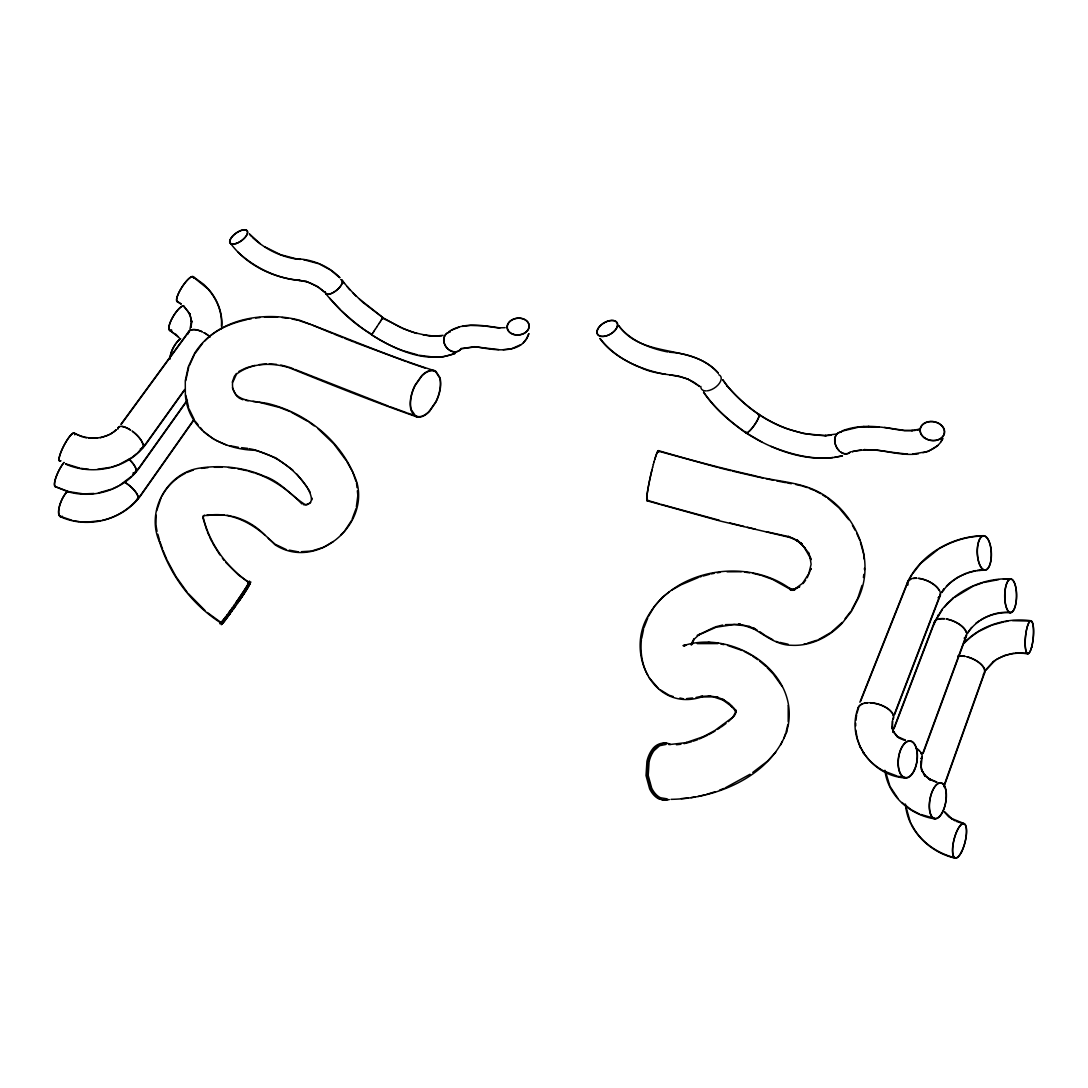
<?xml version="1.0" encoding="UTF-8"?>
<svg xmlns="http://www.w3.org/2000/svg" width="1088" height="1088" viewBox="0 0 1088 1088"><rect width="100%" height="100%" fill="white"/><g stroke="black" fill="none" stroke-linecap="round" stroke-linejoin="round"><path stroke-width="1.5" d="M646.734 768.414L646.789 774.166M641.39 639.771C640.193 651.998 641.879 664.686 647.999 675.498M221.408 326.169C222.442 313.072 217.287 300.002 208.882 290.088M646.694 498.889L647.047 495.339A25.704 2.108 -77.2 0 1 651.875 470.342L652.623 467.16M646.884 497.053L646.843 500.548A24.779 2.026 -77.2 0 0 647.741 500.086M221.585 328.739C223.23 314.758 218.212 300.506 209.114 289.898L193.052 276.882M920.802 760.974L921.237 769.338L925.262 776.125L924.27 775.186L930.226 779.865L929.152 779.212L936.727 782.34M892.31 721.14L892.051 728.538L891.915 727.138L893.384 732.387L892.677 731.041L897.41 737.011M892.677 721.194L892.432 728.525L892.296 727.083L893.724 732.238L893.003 730.864L897.668 736.753M156.142 515.141L155.965 524.974L157.053 531.352M855.943 720.392L856.637 714.775M788.202 721.698L788.202 705.459M788.202 725.424C798.361 671.051 732.591 629.802 684.148 645.47L686.079 645.198L682.978 645.606L685.1 645.728L683.74 645.483M356.374 506.668L357.843 495.53L357.354 490.81M311.943 499.868L312.174 498.168M863.382 577.524L863.818 574.369M248.934 582.366C226.739 567.46 209.603 543.946 203.293 517.562C202.762 514.053 207.359 516.324 209.834 515.046C235.416 511.958 258.155 526.769 274.842 544.639C314.391 570.792 368.791 527.218 357 482.8C344.039 443.51 308.502 413.726 268.79 403.77C255.449 400.479 230.996 403.05 232.546 382.881L236.436 374.19C251.546 362.671 271.66 362.358 289.041 367.676C331.31 384.785 373.66 401.771 416.718 416.826M641.702 638.302L643.538 629.462M232.261 382.214L234.301 376.434L236.504 373.442M810.9 569.364L811.09 568.466L807.228 577.769M185.749 380.773L188.754 366.955M786.162 731.598L787.848 724.54M922.148 756.772L921.101 767.108L920.829 765.802L922.869 772.521L922.298 771.229L925.534 775.894L924.514 774.928L930.417 779.552L929.315 778.886L936.822 781.986M671.01 799.34C716.19 798.714 769.801 776.587 786.678 731.789M786.57 732.238L788.378 724.662M736.086 711.702L735.311 714.245M222.238 622.853L222.265 623.288A26.942 1.156 -55.2 0 0 226.032 618.963M221.952 623.247L221.979 623.696A27.486 1.183 -55.2 0 0 225.828 619.29L227.338 617.263M652.623 467.337L653.385 464.222M156.631 510.911L161.228 497.366M225.814 616.651L224.482 618.378A27.499 1.156 -55.2 0 1 220.646 622.798L220.946 621.656M858.024 708.125C845.988 739.99 871.842 775.907 905.121 777.947M857.072 713.143L858.378 708.234M653.371 464.454L654.133 461.489M654.106 461.774L654.867 458.973A24.793 2.04 -77.2 0 1 658.607 450.962L658.702 451.683M191.325 326.359L191.053 327.27L191.814 321.055L191.774 322.007L189.598 313.507L189.978 314.255L183.627 305.823M528.686 333.69L526.646 338.586L523.342 342.706M528.904 333.744C521.846 355.15 494.401 350.023 477.428 347.045M857.861 597.965L861.982 585.426M859.887 702.25L907.773 581.59C921.495 553.642 952.517 536.221 983.226 535.704M943.663 786.529L983.742 674.261M944.003 786.651L984.626 672.819M783.7 738.616L785.59 733.353M189.978 329.215L191.502 321.042L191.461 322.021L190.55 316.676L188.006 311.413L183.41 306.027M922.76 753.345L966.13 635.61M923.114 753.467L966.457 635.746M352.186 518.894L356.17 508.259M893.166 730.007L934.306 622.214L942.14 609.266L947.526 603.214M894.105 728.538L934.619 622.35L942.426 609.47M894.2 714.612L940.046 595.027M894.54 714.748L940.386 595.163M691.383 643.715L693.981 638.656M691.451 644.953L694.389 638.982L699.448 634.345L698.36 635.161L716.122 627.218L734.169 624.512L744.845 625.763L754.691 629.258L752.651 628.225C765.082 635.27 776.601 645.32 791.806 645.293C810.954 646.258 829.192 636.929 842.126 623.288L851.36 611.497L858.35 598.21C876.262 559.939 856.161 513.155 820.746 493.15C800.265 481.426 775.798 481.78 753.549 475.47C721.562 468.275 689.874 459.857 658.417 450.622M643.851 627.994L647.768 618.025M860.581 701.338L908.086 581.74L911.934 574.777M249.71 584.283L249.846 583.386M248.662 582.991L249.492 581.087A28.764 1.21 -55.2 0 0 247.588 583.1M189.407 365.514L194.004 355.45M220.266 622.594L219.953 623.791A28.71 1.21 -55.2 0 0 223.951 619.194L227.297 614.679M780.654 744.886L782.476 741.132M249.234 585.194L250.131 582.978A27.554 1.183 -55.2 0 0 249.723 583.304M248.173 583.916L249.342 582.039M851.673 609.742L857.711 598.373M937.598 616.012L938.033 615.169M937.897 616.162L938.332 615.346M221.598 623.492L222.156 622.445M222.809 621.561L221.286 624.689A28.696 1.224 -55.2 0 0 225.298 620.092L230.234 613.414M940.889 441.714L942.616 438.573M371.702 334.791C394.808 349.547 426.306 364.181 454.335 353.695M942.847 438.682C939.216 446.406 930.906 450.826 922.923 452.744M352.947 292.808L362.902 302.41L382.867 317.669L382.473 318.267C392.21 322.32 404.818 330.616 416.758 333.241L416.187 333.295M382.935 317.56L359.502 299.105M249.506 584.827L246.568 589.614M247.466 585.154L248.826 583.018M202.871 516.229L204.408 515.209M161.962 496.114C167.171 486.282 175.535 478.122 185.545 473.226M648.326 616.597L654.582 606.193L662.279 597.339L669.324 591.858M247.887 587.561L250.811 581.985A28.764 1.238 -55.2 0 0 249.75 583.018M248.091 584.297L244.174 590.417A23.365 0.979 -55.2 0 1 237.769 599.978L234.097 605.336M248.472 586.799L245.317 591.559A22.889 0.979 -55.2 0 1 239.061 600.93M247.126 585.888L244.637 589.832A24.575 1.034 -55.2 0 1 237.891 599.882L235.974 602.562M734.726 715.428L728.362 721.63M372.028 334.274C355.463 325.516 338.463 309.482 325.87 293.774M247.316 588.649L245.97 590.743A24.575 1.061 -55.2 0 1 239.238 600.807L233.553 608.926M373.048 332.683L373.633 331.772M372.599 333.39L373.13 332.561M373.565 331.894L374.204 330.902M374.136 330.997L375.469 328.943M375.428 328.998L376.856 326.822M376.842 326.835L378.991 323.558M378.95 323.612L379.658 322.524M379.617 322.606L380.882 320.661M381.33 319.994L381.874 319.151M380.814 320.783L381.412 319.858M351.614 520.418L344.434 531.311L340.571 535.065M381.779 319.301L382.269 318.566M941.569 592.43L943.935 588.962L943.446 589.614M941.868 592.606L944.221 589.152L943.731 589.818C952.517 578.653 966.144 571.635 980.234 570.343L979.431 570.37L984.64 570.221A17.299 7.072 87.4 0 0 990.311 545.047A17.299 7.072 87.4 0 0 978.017 543.606A17.299 7.072 87.4 0 0 984.64 570.221M967.45 632.958L971.625 627.422M967.749 633.134C976.426 618.977 994.378 611.497 1010.426 612.748M194.657 354.022L202.558 343.373M237.293 603.473L239.115 600.889A23.365 1.006 -55.2 0 0 245.507 591.328M912.75 573.594L920.87 563.258L937.815 549.644M985.81 670.317L995.425 660.022M985.51 670.14L993.507 661.3M193.446 420.199L141.154 494.469C131.825 507.511 117.776 516.922 102.095 520.377M193.691 420.362L141.399 494.646C123.937 519.914 87.978 529.543 60.18 516.623M232.206 608.015L234.165 605.159M233.702 608.627L235.525 606.016M186.211 401.526L139.291 467.418L132.41 475.32M187.449 400.316L139.55 467.595C124.073 489.722 94.316 499.079 68.598 491.912M184.919 389.681L146.39 443.482C128.751 468.602 93.078 476.218 65.552 464.1M184.661 389.49L146.146 443.292L137.958 452.526M232.356 607.716L228.575 613.047M231.703 611.51L233.757 608.518M230.588 610.178L226.889 615.318M229.922 613.958L232.016 610.926M121.244 424.334L189.19 331.418M120.999 424.143L188.931 331.255M230.357 613.21L227.161 617.549M803.039 583.59L805.664 580.176M845.063 618.678L850.911 611.17M732.822 717.142L735.257 712.79L735.542 709.634L735.869 711.266L735.515 710.124M775.758 752.202L767.638 761.029L752.76 772.426M652.664 750.598L657.315 745.783L663.857 743.104M944.37 607.24L947.77 603.459M429.352 411.142L435.744 401.907A24.766 13.246 -67.2 0 0 439.688 377.985L435.758 371.865A23.392 12.512 -67.2 0 0 421.763 376.054L415.181 385.451A24.738 13.219 -67.2 0 0 411.332 409.782M421.682 375.686L414.963 385.288A25.242 13.491 -67.2 0 0 411.046 410.108L412.733 413.78L415.222 416.16A23.854 12.757 -67.2 0 0 429.42 411.495L435.948 402.07A25.269 13.518 -67.2 0 0 439.974 377.672L435.975 371.416A23.868 12.757 -67.2 0 0 421.682 375.686M963.846 643.144L966.375 640.506M964.09 643.362L966.606 640.737M842.139 622.445L831.123 632.359L818.176 639.771M131.322 476.503L119.49 485.398M937.842 445.536L928.132 451.452L912.669 454.063M946.383 586.174L949.729 582.964M310.624 502.534L306.734 504.927L303.416 504.682M952.639 598.482C968.728 585.004 989.985 577.878 1010.956 578.898A16.932 5.957 -89.7 0 1 1015.648 604.874A16.932 5.957 -89.7 0 1 1005.326 603.677A16.932 5.957 -89.7 0 1 1010.956 578.898M947.036 603.677L953.02 598.128M947.294 603.894L952.87 598.74M204.68 341.074C215.914 329.378 231.309 323.041 246.894 319.641M971.53 636.058C988.135 623.179 1010.113 617.875 1030.853 620.745M971.747 636.317L978.425 631.652L991.005 625.586M965.818 640.982L971.978 635.664M966.076 641.213L972.196 635.922M132.369 457.123L136.843 453.438M732.482 717.482L714.721 730.578L702.209 737.27L703.732 736.535L685.059 742.941L686.977 742.533L668.902 744.627M798.959 587.302L799.775 586.636L793.125 589.995L794.92 589.805L791.302 590.118M115.994 429.814C104.734 440.341 86.646 440.164 74.324 433.051M113.288 432.426L116.212 430.059M950.966 581.971L957.494 577.361L966.266 573.158M975.746 623.37L979.037 620.894M520.866 344.638L511.795 348.65L503.118 349.697M697.15 635.433L714.639 627.164M954.462 597.475L972.985 586.255M721.181 727.029L726.022 723.452M993.249 661.926C1003.014 654.486 1015.906 651.766 1027.942 653.779M717.468 729.45L719.943 727.831M750.067 774.248L725.179 787.889M131.879 457.518L118.946 464.617L111.738 467.038M110.024 434.438L112.2 433.092M449.045 331.473C464.236 321.722 483.235 325.584 499.95 327.882L499.161 327.842L505.131 327.665M980.383 620.078C990.053 614.135 999.967 611.592 1010.426 612.408M333.282 541.525L323.544 547.305L312.854 550.623M708.75 734.645L715.006 731.068M671.595 590.226L681.21 584.759L698.17 577.606M238.911 371.389L246.282 367.812L254.864 365.378M939.134 548.76C952.476 540.954 967.735 536.153 983.253 536.058M996.608 659.206L1004.659 655.398L1013.513 653.235M455.369 353.396L442.394 357.068M451.547 330.181L459.122 327.175M707.499 735.27L699.258 739.01M118.17 486.05L112.567 488.757M108.841 434.982L100.314 437.784M719.549 790.119L723.778 788.446M974.467 585.698L982.6 582.801M186.796 472.532L193.406 470.03M842.044 430.916C858.554 424.442 876.942 425.911 894.01 429.134M842.126 431.134L858.772 427.122M111.194 489.26L98.437 492.918M693.015 741.268L697.694 739.663M968.13 572.56L975.555 570.602M807.418 643.226L816.639 640.274M715.306 791.683L706.479 794.403M462.182 348.446L474.803 346.718M462.237 348.663L474.803 346.936M919.401 429.148L911.662 430.576L912.41 430.549L904.509 430.426L884.53 427.407M919.482 429.366L917.075 430.141L917.973 429.896M699.72 577.034L701.366 576.518M992.446 624.988L1003.503 622.01M983.715 582.488L998.757 579.605M702.957 576.082L709.281 574.369M691.451 741.812L684.026 743.662M851.986 451.588L861.261 449.847M852.04 451.806L855.739 450.826M842.37 455.668L834.482 457.422M842.452 455.886C809.146 463.678 774.112 450.786 746.164 433.065M715.972 626.702L722.704 625.042M697.993 796.47L705.065 794.757M665.706 800.047L667.937 799.503M669.297 799.598L663.435 800.129M836.06 434.058L825.194 435.54L825.942 435.526C786.896 435.472 751.849 415.031 727.002 385.506L727.45 386.063L722.84 379.739M110.228 467.35L97.811 469.254M696.048 697.449L702.494 696.116M1004.972 621.724L1007.882 621.139M854.828 451.071L864.933 449.834L864.185 449.861C882.436 448.759 900.116 456.525 918.381 453.818M443.088 335.335L434.52 336.178L435.363 336.233L423.014 334.75M441.701 335.798L429.406 336.015L416.242 333.091M248.35 319.287L251.274 318.784M100.667 520.622L87.625 522.077L80.403 521.764M710.858 573.947L714.027 573.39M717.196 572.846L720.365 572.302M690.975 797.64L695.191 796.933M462.373 326.4L470.506 325.434L483.67 325.87M804.1 644.001L805.882 643.729M725.397 624.648L740.656 624.349L738.589 624.172L749.537 626.525M690.649 644.518L692.539 644.259M697.231 643.62L717.917 643.593M977.106 570.398L984.64 569.867A16.946 6.936 87.4 0 0 990.202 545.21A16.946 6.936 87.4 0 0 978.139 543.782A16.946 6.936 87.4 0 0 984.64 569.867M93.976 493.462L83.477 493.898L68.68 491.626M207.128 514.882L224.21 514.91M676.423 744.763L680.966 744.246M259.23 364.589L266.533 363.963M201.498 468.384L208.039 467.636M700.618 696.47L710.559 695.885L708.492 695.83L718.026 697.258L715.904 696.769L723.37 699.516M255.653 318.022L260.046 317.546M686.705 698.591L692.675 697.966M915.035 430.481L904.482 430.658L895.342 429.366M1012.656 620.677L1030.826 621.085M825.207 435.771L831.096 435.2M97.566 438.192L88.903 438.151M1015.036 653.099L1027.97 653.453M248.975 582.066L248.798 582.08A27.554 1.156 -55.2 0 0 248.404 582.406M681.265 798.619L687.915 798.021M832.905 457.558C811.73 459.884 790.473 454.24 770.984 446.311M311.331 551.086L301.526 551.684M860.309 427.013L879.145 427.081M727.042 571.798L741.268 571.73M1003.381 579.197L1010.956 579.238A16.592 5.848 -89.7 0 1 1015.539 604.683A16.592 5.848 -89.7 0 1 1005.434 603.527A16.592 5.848 -89.7 0 1 1010.956 579.238M864.919 449.602L864.185 449.63L876.697 450.024L889.726 451.928M264.452 317.179L277.63 317.125M667.026 798.823L660.579 797.776A29.893 18.482 -87.9 0 1 651.671 788.079L648.217 775.404L649.087 761.777A25.391 15.722 -87.9 0 1 654.024 750.666L659.654 745.702L666.046 744.423M214.39 467.296L222.238 467.282M441.47 357L434.017 357.163L419.193 355.273M863.382 426.537L864.13 426.523M868.251 426.414L868.931 426.401M825.942 435.744L803.937 433.595L787.821 429.066M269.185 363.922L276.488 364.358M473.987 346.678L498.794 349.602M473.974 346.895L478.217 347.072M907.501 454.118L890.99 452.173M708.098 642.396L710.206 642.532M715.809 642.913L717.958 643.049M300.451 259.393L295.555 258.985L296.344 259.066C279.874 256.401 265.241 249.152 252.321 237.361M237.81 252.049C254.687 267.689 276.719 278.569 299.839 280.296M230.425 243.209C246.35 264.969 273.224 278.052 299.826 280.5M299.01 280.228L306.53 281.534L311.399 283.546L319.083 287.722L324.523 292.196M298.982 280.432L306.476 281.738M498.753 328.005L485.153 326.06M281.982 317.533L287.735 318.267M669.31 352.24C687.262 353.178 705.949 359.407 718.148 373.13M303.525 259.638L318.43 263.663M669.841 374.857L678.626 376.054L687.82 379.018M241.509 447.658L247.683 448.365M252.892 401.377L257.652 401.948M80.811 468.33L88.536 469.295M228.466 467.568L234.627 468.357M744.886 572.193L749.564 572.832M73.345 520.676L78.989 521.546M664.795 800.224L658.947 798.959A31.185 19.298 -87.9 0 1 649.631 788.841L646.027 775.581L646.938 761.274A26.683 16.551 -87.9 0 1 652.134 749.591C656.05 743.689 664.156 741.146 670.548 744.45M720.95 644.11L723.982 644.64M898.239 776.356L905.175 777.58M786.964 482.909L791.37 483.711M667.801 351.968C649.454 348.391 630.442 340.666 618.528 325.679M229.65 445.658L238.435 447.318M665.734 374.394C641.022 369.838 615.686 358.972 600.141 338.49M793.329 590.349L790.119 589.723L792.214 590.39L772.752 579.496L761.79 575.525M289.272 550.12L298.398 551.874M245.507 400.302L248.132 400.806M776.614 480.896L785.482 482.637M664.754 743.05L666.998 743.498M249.166 448.664L253.613 449.562M227.052 515.25L231.227 516.106M765.979 478.706L773.609 480.298M259.216 402.274L279.48 407.456L289.802 411.509M237.701 468.751L246.745 470.669M679.864 697.993L683.128 698.7M755.018 476.326L762.878 478.04M795.79 484.527L801.462 485.778M766.142 531.638L789.099 536.697M779.824 642.382L788.106 644.218M673.309 696.578L669.079 695.205L660.484 689.928M934.85 818.475L920.788 814.463M934.796 818.842C910.194 815.252 887.713 795.614 884.911 770.263M280.799 365.024L287.817 366.819M753.454 475.986L732.306 471.05M292.033 318.961L297.663 320.266M747.266 527.218L755.262 529.122M79.302 467.976L65.674 463.814M83.626 437.158L86.36 437.825M734.223 524.035L744.056 526.456M718.95 467.745L730.674 470.655M752.678 573.254L760.267 575.144M417.602 354.865L404.219 351.03M790.296 537.554L720.746 521.166L647.047 500.779M729.64 522.893L732.578 523.627M717.468 467.364L658.308 451.126M719.358 520.268L661.191 504.37M71.985 520.309L60.302 516.351M776.043 641.417L778.165 642.015M727.614 645.47L742.247 650.529M963.696 823.426L951.429 818.407L952.245 818.992L944.506 811.662M963.614 823.779L956.311 821.386M255.095 449.861L275.971 457.939L292.808 470.043M647.17 500.29L659.627 503.921M232.628 516.392C244.909 519.493 256.36 526.034 265.023 535.323M905.393 740.071L897.396 736.522L898.538 737.514M902.659 739.663L905.311 740.438M954.897 857.738C936.89 853.264 920.203 841.541 911.798 824.758M954.802 858.092C929.614 852.258 907.297 830.579 905.474 804.086M248.214 471.104L254.075 472.858M299.064 320.593L310.719 324.496M897.056 776.002L884.258 771.147M802.93 486.241L807.31 487.614M416.704 333.445L402.574 328.413M305.946 281.343L316.798 286.035L324.673 292.046M434.506 370.682C388.511 356.293 344.325 336.804 299.214 320.117C262.33 310.774 216.104 319.124 194.602 353.274L188.306 366.819L185.273 380.746L185.354 395.366C188.686 431.297 222.156 449.33 254.946 450.323C271.755 454.471 287.218 463.733 298.724 476.694C305.823 483.589 319.382 503.989 305.116 504.533C291.38 496.074 280.554 481.522 264.275 476.204C244.134 467.35 221.517 464.766 199.811 468.085C166.899 472.722 145.738 511.278 159.433 541.634M68.367 491.531L56.794 487.098M68.286 491.83L55.175 486.69M642.627 368.424C660.974 376.965 684.42 372.191 699.448 386.553M417.33 365.446L425.15 368.111M788.365 536.316L798.388 540.845L796.43 539.716L802.359 544.19L800.618 542.722L808.846 553.234M788.202 536.819L793.778 538.764M407.497 362.032L415.766 364.915M407.714 413.114L416.894 416.364M406.123 361.542L355.123 342.489M406.137 412.542L389.83 406.613M82.253 436.832L74.174 433.337M662.538 799.87L660.321 799.054A31.212 19.298 -87.9 0 1 651.005 788.922L647.387 775.662L648.298 761.342A26.71 16.538 -87.9 0 1 653.494 749.659M242.896 399.786L239.591 398.303M388.43 406.11L295.12 369.498M289.204 367.227L293.624 368.873M787.97 429.121C764.007 420.825 743.335 405.13 726.838 385.642L727.274 386.199L722.65 379.862M255.544 473.294C273.442 479.25 288.891 490.593 301.934 503.975M402.614 350.499C379.63 342.271 359.625 327.583 341.877 311.114M344.57 338.314L353.614 341.89M599.95 338.613C608.695 350.88 621.874 359.122 635.324 365.405M333.948 334.043L343.046 337.702M748.966 626.362L754.882 628.755L752.869 627.749M332.425 333.418L312.297 325.094M635.202 365.35L642.858 368.519M809.363 488.403L813.634 490.171M215.886 440.327L226.726 445.114M901.422 739.146L898.389 737.596M791.656 538.03L798.157 541.321L796.158 540.178L802.046 544.612L800.265 543.116L805.46 548.678L803.991 546.897L810.56 558.484L809.907 556.526L811.118 564.25L808.778 573.675L802.645 583.195L795.437 588.622L796.838 588.118L793.002 589.438L794.825 589.261L791.302 589.56L793.37 589.791L788.378 587.765L790.405 588.866C746.817 557.178 674.914 568.63 647.877 616.338C625.301 654.486 654.636 713.252 702.617 696.646L700.699 697L713.266 696.837L724.649 700.658L722.554 699.747L732.455 707.064L730.81 705.446L736.263 711.892M687.698 378.964L699.611 386.39M319.695 264.166L330.63 270.11L339.674 277.685M401.2 327.774L382.867 317.669M286.226 549.535L275.128 544.231L268.233 538.383M291.217 412.216L307.741 421.342M919.278 813.933L911.309 809.771L901.966 802.482M815.048 490.77L820.515 493.626M744.287 651.494L751.21 655.221M754.283 628.51L757.112 630.034M882.898 770.508C874.956 766.142 867.952 759.873 863.219 752.094M762.144 442.218L746.286 432.874M766.36 636.086L772.766 639.69M954.965 820.814L948.75 816.83L944.194 811.852M264.996 246.922L280.582 254.687L296.371 258.849L295.569 258.767C311.998 259.039 328.29 265.798 339.837 277.535M722.772 699.258L729.055 703.297L734.672 708.9M169.823 330.222L178.187 336.926M169.674 330.466L176.283 334.968M822.446 494.822L826.377 497.352M193.202 276.638L203.878 284.458L208.638 289.367M177.235 301.335L181.138 303.851M177.072 301.58L180.962 304.096M220.918 622.404L207.305 612.49M220.524 622.73C191.338 603.99 169.66 574.464 159.365 541.443M248.785 582.529L238.476 574.981L225.882 562.482M752.529 656.132L757.819 659.736M759.832 631.706L765.082 635.351M746.042 432.711C729.994 421.464 714.802 408.435 703.705 392.129M745.906 432.902C729.83 421.641 714.626 408.585 703.501 392.251M236.776 396.141L239.618 398.317M309.087 422.158L314.146 425.87M203.578 431.46L214.35 439.647M827.682 498.182L839.038 507.906L848.803 519.697M260.277 243.753L249.56 234.029M759.655 661.069L765.87 666.346M317.941 428.658L333.785 443.822L345.97 460.224M204.925 610.382L188.21 593.436M658.594 688.69L648.965 677.443M340.68 309.944L329.65 298.139M355.994 296.113L347.14 286.511M175.957 334.315L179.656 338.354M767.026 667.542L773.201 673.962L782.204 686.555M297.01 474.218L307.088 487.057M718.325 372.98C692.213 343.046 642.518 359.598 618.705 325.543M249.397 234.165L251.342 236.3M349.792 289.802L342.271 280.446M344.366 283.519L342.108 280.582M194.97 420.988L198.193 424.918M200.342 427.53L202.504 430.154M236.014 395.216L232.37 387.75M897.845 798.279L889.97 786.352L885.55 771.61M187.163 592.226L175.998 576.626L167.579 561.054M222.414 558.226L224.087 560.415M219.926 554.948L212.663 543.225M307.931 488.294L310.338 492.606M346.841 461.53L352.634 471.934L355.939 481.209M859.574 746.232L860.336 747.592M862.893 752.27L863.654 753.63M860.581 747.293L863.954 753.44M852.448 525.341L855.059 530.169M910.534 822.392L911.064 823.426M808.411 552.582L811.24 559.599M209.576 537.01L212.051 541.987M188.958 408.721L194.303 419.628M856.705 533.27L859.874 540.355M207.427 531.882L209.046 535.731M166.858 559.613L163.05 550.514M910.003 820.991L906.032 807.01M411.332 409.795L415.426 415.711A23.378 12.498 -67.2 0 0 429.352 411.142M859.928 746.096L857.194 738.235L855.821 730.062M162.561 549.127L159.882 541.457M206.897 530.59L202.83 517.698M157.842 534.181L159.433 539.852M860.431 542.314L863.695 554.214L863.94 558.878M356.497 482.746L357.027 487.655M185.83 395.27L188.605 407.225M658.594 452.159L658.498 451.452A24.29 1.999 -77.2 0 0 654.826 459.313M864.43 568.222L864.484 569.609M855.658 723.098L855.726 725.886M55.787 486.567A15.082 3.876 -63.7 0 1 55.95 477.537A15.082 3.876 -63.7 0 1 63.947 462.631M56.236 486.785A15.395 3.958 -63.7 0 1 55.556 478.448A15.395 3.958 -63.7 0 1 63.988 462.414M129.173 459.326A15.463 5.698 39.8 0 1 132.913 473.076M129.064 459.381A15.164 5.59 39.8 0 1 133.702 472.845M171.578 330.371A14.416 4.284 -58.7 0 1 171.306 319.845A14.416 4.284 -58.7 0 1 183.478 305.633M171.686 330.126A14.13 4.202 -58.7 0 1 171.414 319.804A14.13 4.202 -58.7 0 1 183.355 305.878M461.421 348.514A10.744 8.758 53.8 0 1 448.977 349.942M447.943 349.112A10.744 8.758 53.8 0 1 443.768 338.545A10.744 8.758 53.8 0 1 450.432 331.854M461.258 348.378A10.526 8.582 53.8 0 1 449.058 349.778M448.052 348.976A10.526 8.582 53.8 0 1 448.365 332.602M340.87 279.521A10.581 4.325 -39.2 0 1 340.245 286.661A10.581 4.325 -39.2 0 1 329.283 294.222M328.399 294.372A10.581 4.325 -39.2 0 1 325.271 292.196M341.306 279.861A10.377 4.243 -39.2 0 1 339.742 287.123A10.377 4.243 -39.2 0 1 329.378 294.073M328.522 294.222A10.377 4.243 -39.2 0 1 325.448 292.087M248.853 584.338A26.996 1.156 -55.2 0 1 249.451 583.712M248.309 584.895A27.554 1.183 -55.2 0 1 249.111 583.957M850.626 451.806A11.546 8.364 65.1 0 1 840.371 451.955M839.338 451.071A11.546 8.364 65.1 0 1 834.7 438.967A11.546 8.364 65.1 0 1 841.391 431.909M849.728 452.363A11.315 8.187 65.1 0 1 840.439 451.765M839.433 450.908A11.315 8.187 65.1 0 1 834.877 439.035A11.315 8.187 65.1 0 1 841.446 432.126M757.955 414.392A11.356 2.407 -55.3 0 1 757.398 420.267A11.356 2.407 -55.3 0 1 748.789 431.691M748.109 432.249A11.356 2.407 -55.3 0 1 745.783 431.542M757.846 414.569A11.125 2.353 -55.3 0 1 757.289 420.335A11.125 2.353 -55.3 0 1 748.857 431.542M748.204 432.072A11.125 2.353 -55.3 0 1 745.892 432.398M718.774 374.721A11.533 6.392 -33.8 0 1 719.399 383.316A11.533 6.392 -33.8 0 1 707.377 390.823M706.207 390.918A11.533 6.392 -33.8 0 1 700.822 386.39M62.451 516.324A14.688 5.304 -66.6 0 1 59.133 507.906A14.688 5.304 -66.6 0 1 67.551 491.327M62.37 516.61A14.987 5.413 -66.6 0 1 58.983 508.001A14.987 5.413 -66.6 0 1 67.565 491.096M125.174 482.46A15.069 5.263 39.2 0 1 136.299 492.782A15.069 5.263 39.2 0 1 136.775 499.759M125.188 482.61A14.77 5.154 39.2 0 1 136.095 492.728A14.77 5.154 39.2 0 1 136.558 499.555M169.986 358.89A14.049 5.562 -62.2 0 1 180.594 338.667M170.15 358.727A13.777 5.44 -62.2 0 1 180.554 338.898M966.974 656.717A17.204 8.16 23.2 0 1 982.07 665.176A17.204 8.16 23.2 0 1 983.28 674.451M957.902 656.078A17.204 8.16 23.2 0 1 965.015 656.282M958.079 656.268A16.85 7.997 23.2 0 1 965.042 656.472M966.96 656.894A16.85 7.997 23.2 0 1 984.259 672.67M916.586 748.354A18.197 8.758 16.2 0 1 921.305 758.812M921.794 756.677A17.83 8.582 16.2 0 1 920.965 758.676M916.341 748.435A17.83 8.582 16.2 0 1 919.129 750.774M920.992 753.195A17.83 8.582 16.2 0 1 921.536 754.392M946.274 618.909A17.422 8.446 23.2 0 1 963.696 627.83A17.422 8.446 23.2 0 1 964.131 638.139M934.116 624.39A17.422 8.446 23.2 0 1 944.357 618.65M934.388 624.471A17.082 8.269 23.2 0 1 935.83 620.622M939.338 619.045A17.082 8.269 23.2 0 1 944.438 618.854M946.315 619.113A17.082 8.269 23.2 0 1 966.144 632.318M966.362 634.603A17.082 8.269 23.2 0 1 965.559 636.521M59.282 460.442A15.572 3.237 -62.5 0 1 65.212 443.292A15.572 3.237 -62.5 0 1 74.433 433.718M60.452 460.836A15.572 3.237 -62.5 0 1 59.554 460.795M60.928 460.809A15.885 3.291 -62.5 0 1 64.219 444.951A15.885 3.291 -62.5 0 1 74.746 434.846M140.311 448.909A15.966 6.147 40.2 0 0 142.446 442.598A15.966 6.147 40.2 0 0 132.138 431.066A15.64 6.011 40.2 0 1 142.868 444.312M117.708 428.822A15.966 6.147 40.2 0 1 130.519 429.95M143.031 446.298A15.64 6.011 40.2 0 1 141.059 448.528M117.966 428.998A15.64 6.011 40.2 0 1 119.857 426.673M121.87 426.523A15.64 6.011 40.2 0 1 130.519 430.114M188.129 333.948A15.395 7.303 31.9 0 1 202.273 331.704M203.959 332.561A15.395 7.303 31.9 0 1 210.215 337.008M188.455 333.078A15.082 7.154 31.9 0 1 189.842 330.779M190.699 330.276A15.082 7.154 31.9 0 1 202.273 331.867M203.905 332.697A15.082 7.154 31.9 0 1 208.651 335.866M178.092 301.702A14.851 3.74 -57.3 0 1 182.58 286.144A14.851 3.74 -57.3 0 1 193.732 278.338M176.718 300.451A14.566 3.658 -57.3 0 1 184.185 283.995A14.566 3.658 -57.3 0 1 193.528 277.821M177.67 301.485A14.566 3.658 -57.3 0 1 176.909 300.982M869.965 702.685A18.482 9.289 16.7 0 1 888.733 709.226A18.482 9.289 16.7 0 1 892.514 720.188M857.929 709.308A18.482 9.289 16.7 0 1 867.884 702.698M858.282 709.39A18.115 9.098 16.7 0 1 862.77 703.895M864.348 703.406A18.115 9.098 16.7 0 1 868.034 702.902M870.074 702.902A18.115 9.098 16.7 0 1 892.092 713.089M892.786 714.367A18.115 9.098 16.7 0 1 893.221 715.618M893.37 716.842A18.115 9.098 16.7 0 1 892.84 719.073M918.558 578.258A17.68 8.799 23.6 0 1 936.632 586.772A17.68 8.799 23.6 0 1 938.454 597.91M907.514 585.004A17.68 8.799 23.6 0 1 916.667 578.109M939.039 596.958A17.326 8.622 23.6 0 1 938.169 597.734M907.841 585.072A17.326 8.622 23.6 0 1 910.629 579.374M913.376 578.517A17.326 8.622 23.6 0 1 916.803 578.326M918.653 578.476A17.326 8.622 23.6 0 1 939.026 590.158M940.182 593.912A17.326 8.622 23.6 0 1 939.678 596.061M646.938 495.734A26.221 2.149 -77.2 0 1 651.862 470.234M647.455 500.14A24.29 1.986 -77.2 0 1 646.952 500.045M733.434 716.543L731.707 718.257L733.434 716.543M513.346 334.261A10.921 8.31 -6.2 0 0 529.013 325.516A10.921 8.31 -6.2 0 0 512.081 319.926A10.921 8.31 -6.2 0 0 513.346 334.261M513.237 334.424A11.138 8.473 -6.2 0 0 529.23 325.489A11.138 8.473 -6.2 0 0 511.945 319.804A11.138 8.473 -6.2 0 0 513.237 334.424M236.232 243.508A10.567 4.665 -35.7 0 0 247.384 231.023A10.567 4.665 -35.7 0 0 232.37 236.341A10.567 4.665 -35.7 0 0 236.232 243.508A10.35 4.583 -35.7 0 0 247.207 231.146A10.35 4.583 -35.7 0 0 232.492 236.354A10.35 4.583 -35.7 0 0 236.286 243.372M924.542 437.757A12.158 9.37 9.4 0 0 944.207 433.459A12.158 9.37 9.4 0 0 928.146 421.926A12.158 9.37 9.4 0 0 924.542 437.757M924.378 437.893A12.403 9.561 9.4 0 0 944.452 433.5A12.403 9.561 9.4 0 0 928.064 421.75A12.403 9.561 9.4 0 0 924.378 437.893M605.064 336.26A11.451 6.528 -30.5 0 0 617.209 322.728A11.451 6.528 -30.5 0 0 599.597 326.359A11.451 6.528 -30.5 0 0 605.064 336.26M605.105 336.097A11.22 6.392 -30.5 0 0 617.005 322.837A11.22 6.392 -30.5 0 0 599.746 326.4A11.22 6.392 -30.5 0 0 605.105 336.097M961.534 851.714A17.558 5.603 -75.9 0 0 964.281 823.997A17.558 5.603 -75.9 0 0 952.816 846.831A17.558 5.603 -75.9 0 0 961.534 851.714M961.574 851.945A17.911 5.712 -75.9 0 0 964.376 823.657A17.911 5.712 -75.9 0 0 952.666 846.94A17.911 5.712 -75.9 0 0 961.574 851.945M1031.628 647.333A16.592 3.958 -84.6 0 0 1031.342 620.894A16.592 3.958 -84.6 0 0 1025.127 643.579A16.592 3.958 -84.6 0 0 1031.628 647.333M1031.574 647.129A16.252 3.876 -84.6 0 0 1031.302 621.221A16.252 3.876 -84.6 0 0 1025.209 643.457A16.252 3.876 -84.6 0 0 1031.574 647.129M943.038 810.805A17.952 7.929 -80 0 0 940.943 783.102A17.952 7.929 -80 0 0 929.519 808.425A17.952 7.929 -80 0 0 943.038 810.805M943.146 811.009A18.319 8.092 -80 0 0 940.998 782.734A18.319 8.092 -80 0 0 929.342 808.588A18.319 8.092 -80 0 0 943.146 811.009M914.274 770.059A18.36 9.275 -82.5 0 0 910.479 741.254A18.36 9.275 -82.5 0 0 898.511 766.89A18.36 9.275 -82.5 0 0 914.274 770.059M914.41 770.277A18.727 9.452 -82.5 0 0 910.534 740.887A18.727 9.452 -82.5 0 0 898.321 767.04A18.727 9.452 -82.5 0 0 914.41 770.277"/></g></svg>
